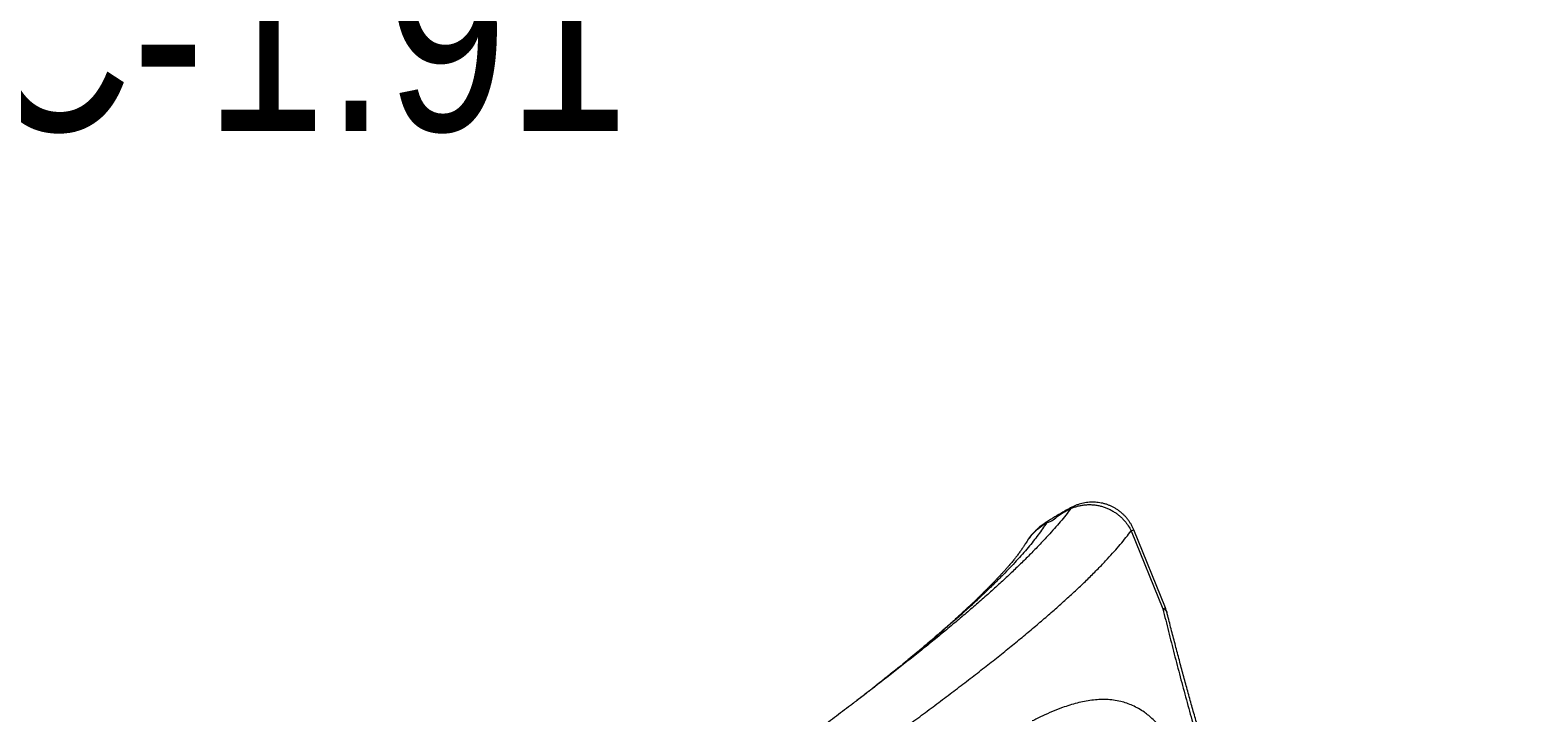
# Model space of a CAD drawing. Header units: millimetres. Extents: x 10684 to 26054, y -4768 to 6894.
# Drawn here: x 18900 to 21221, y -1891 to -840 of the extents above; entities that cross this region are included whole.
import ezdxf

# ---------------------------------------------------------------- set-up
doc = ezdxf.new("R2010")
doc.units = ezdxf.units.MM
for name, color, linetype in [('DIKOM_АРТИКУЛ', 7, 'Continuous'), ('DIKOM_ОБЪЕКТ', 7, 'Continuous'), ('DIKOM_РАЗМЕР_ОБЪЕКТА', 7, 'Continuous')]:
    doc.layers.add(name, color=color, linetype=linetype)
doc.styles.add('style1', font='arial.ttf', dxfattribs={"width": 0.8})
doc.dimstyles.new('1-50', dxfattribs={"dimtxt": 300, "dimasz": 200, "dimexe": 100, "dimexo": 0, "dimgap": 100, "dimtad": 1, "dimtxsty": 'style1', "dimcen": 200, "dimclrd": 7, "dimclre": 7, "dimclrt": 7, "dimadec": 1, "dimazin": 2, "dimtfac": 1, "dimtmove": 0, "dimatfit": 2, "dimfxl": 0, "dimlwd": 25, "dimlwe": 18, "dimarcsym": 0})

# ---------------------------------------------------------------- blocks, each defined once
blk = doc.blocks.new('*D12')
at = {"layer": 'Defpoints', "color": 0, "transparency": 16777216}
for p in [(20201, 3555.9), (18130.6, -3300.3), (24750.1, -3300.3)]:
    blk.add_point(p, dxfattribs=at)
at = {"layer": 'DIKOM_РАЗМЕР_ОБЪЕКТА', "color": 7, "lineweight": 18, "transparency": 16777216}
for p, q in [((20201, 3555.9), (24850.1, 3555.9)), ((18130.6, -3300.3), (24850.1, -3300.3))]:
    blk.add_line(p, q, dxfattribs=at)
at = {"layer": 'DIKOM_РАЗМЕР_ОБЪЕКТА', "color": 7, "lineweight": 25, "transparency": 16777216}
blk.add_line((24750.1, 3355.9), (24750.1, -3100.3), dxfattribs=at)
at = {"layer": 'DIKOM_РАЗМЕР_ОБЪЕКТА', "color": 7, "transparency": 16777216}
for points in [[(24716.8, 3355.9), (24783.5, 3355.9), (24750.1, 3555.9)], [(24716.8, -3100.3), (24783.5, -3100.3), (24750.1, -3300.3)]]:
    blk.add_solid(points, dxfattribs=at)
at = {"layer": 'DIKOM_РАЗМЕР_ОБЪЕКТА', "color": 7, "transparency": 16777216, "insert": (24496.9, 958.9), "char_height": 300, "attachment_point": 5, "rotation": 90, "style": 'style1'}
blk.add_mtext('6850', dxfattribs=at)

msp = doc.modelspace()

# ---------------------------------------------------------------- linework, layer by layer
at = {"layer": 'DIKOM_ОБЪЕКТ', "color": 7, "linetype": 'Continuous', "lineweight": 15}
for p, q in [((20465.18, -1598.135), (20465.215, -1598.113)), ((20436.484, -1624.426), (20435.931, -1625.256)), ((20435.954, -1625.271), (20436.208, -1624.867)), ((20595.31, -1610.885), (20644.006, -1731.01)), ((20647.962, -1729.53), (20599.266, -1609.405))]:
    msp.add_line(p, q, dxfattribs=at)
at = {"layer": 'DIKOM_ОБЪЕКТ', "color": 7, "linetype": 'Continuous', "lineweight": 15, "flags": 128}
for points in [[(20436.208, -1624.867), (20437.064, -1623.503), (20441.599, -1617.578), (20446.675, -1612.072), (20450.879, -1608.175), (20455.342, -1604.565), (20460.135, -1601.209), (20465.162, -1598.191), (20465.162, -1598.191), (20465.162, -1598.191)], [(20644.006, -1731.01), (20645.849, -1731.735), (20647.381, -1732.577), (20648.59, -1733.529), (20649.47, -1734.586), (20650.012, -1735.739), (20650.077, -1735.967)]]:
    msp.add_lwpolyline(points, dxfattribs=at)
at = {"layer": 'DIKOM_ОБЪЕКТ', "color": 7, "linetype": 'Continuous', "lineweight": 15}
for centre, radius, start, end in [((20504.1, -1575.305), 2.383, 182.771164, 213.578293), ((20616.398, -1661.234), 54.586, 108.290693, 112.726025), ((20665.1, -1781.376), 54.605, 108.291431, 112.725288), ((20601.625, -1748.314), 50, 14.3033, 22.066548)]:
    msp.add_arc(centre, radius, start, end, dxfattribs=at)
for points, knots in [([(20502.115, -1576.623), (20499.583, -1579.918), (20494.518, -1586.508), (20486.044, -1596.752), (20476.977, -1607.241), (20466.679, -1618.688), (20455.142, -1631.069), (20442.222, -1644.437), (20428.585, -1658.07), (20414.222, -1671.974), (20398.966, -1686.296), (20382.813, -1701.039), (20365.8, -1716.185), (20348.087, -1731.599), (20329.71, -1747.26), (20310.893, -1762.994), (20291.671, -1778.787), (20272.089, -1794.626), (20251.971, -1810.671), (20231.363, -1826.904), (20210.055, -1843.487), (20192.999, -1856.664), (20182.836, -1864.421), (20180.22, -1866.418)], [0, 0, 0, 0, 0.04178841, 0.0835774, 0.12552307, 0.16747046, 0.21793448, 0.26843725, 0.31894594, 0.36943434, 0.4198861, 0.47172221, 0.52360285, 0.57549808, 0.62737794, 0.679213, 0.72942576, 0.77968, 0.82994785, 0.8802009, 0.93041322, 0.98208582, 1, 1, 1, 1]), ([(20501.748, -1575.473), (20498.81, -1577.096), (20491.816, -1580.96), (20480.545, -1587.581), (20471.184, -1593.206), (20465.849, -1596.533), (20464.826, -1597.171)], [0, 0, 0, 0, 0.23511655, 0.55963821, 0.9154828, 1, 1, 1, 1]), ([(20465.215, -1598.113), (20465.215, -1598.113), (20472.278, -1597.23), (20482.976, -1585.711), (20495.733, -1579.654), (20502.115, -1576.623)], [0, 0, 0, 0, 0.000011245, 0.499747575, 1, 1, 1, 1]), ([(20599.262, -1609.413), (20599.24, -1609.352), (20598.679, -1607.818), (20597.291, -1604.918), (20595.096, -1600.733), (20592.573, -1596.707), (20589.79, -1592.865), (20586.777, -1589.266), (20583.554, -1585.911), (20580.117, -1582.785), (20576.445, -1579.878), (20572.588, -1577.237), (20568.601, -1574.896), (20564.504, -1572.847), (20560.275, -1571.075), (20555.893, -1569.576), (20551.399, -1568.372), (20546.869, -1567.486), (20542.326, -1566.91), (20537.767, -1566.633), (20533.153, -1566.656), (20528.503, -1566.987), (20523.885, -1567.628), (20519.336, -1568.57), (20514.873, -1569.803), (20510.463, -1571.323), (20506.132, -1573.175), (20503.209, -1574.557), (20501.78, -1575.393), (20501.719, -1575.428)], [0, 0, 0, 0, 0.00167081, 0.04196345, 0.08238402, 0.12306275, 0.16389221, 0.20416217, 0.243546, 0.28332548, 0.32342927, 0.36375991, 0.40330905, 0.44211893, 0.48136037, 0.5210079, 0.56100108, 0.60079465, 0.63950687, 0.67856247, 0.71804886, 0.75795417, 0.79823466, 0.8377322, 0.87720803, 0.91712033, 0.95745938, 0.99820371, 1, 1, 1, 1]), ([(20502.115, -1576.623), (20503.825, -1575.883), (20507.245, -1574.403), (20512.672, -1572.713), (20518.29, -1571.442), (20524.102, -1570.648), (20530.008, -1570.35), (20536.03, -1570.557), (20542.102, -1571.294), (20547.993, -1572.533), (20553.6, -1574.207), (20558.949, -1576.271), (20564.177, -1578.782), (20569.074, -1581.635), (20573.582, -1584.746), (20577.737, -1588.078), (20581.668, -1591.732), (20586.165, -1596.593), (20590.988, -1602.868), (20593.861, -1608.197), (20595.31, -1610.885)], [0, 0, 0, 0, 0.05254615, 0.105091, 0.15914791, 0.21320509, 0.26778164, 0.32235388, 0.37866285, 0.43497373, 0.48621131, 0.53744799, 0.59013755, 0.64282867, 0.69031862, 0.73780825, 0.78644537, 0.83508804, 0.91682433, 1, 1, 1, 1]), ([(20465.162, -1598.191), (20463.013, -1601.309), (20458.719, -1607.541), (20451.895, -1617.029), (20444.588, -1626.684), (20436.636, -1636.564), (20427.833, -1646.733), (20418.319, -1657.141), (20408.38, -1667.703), (20397.096, -1679.341), (20384.343, -1692.097), (20369.975, -1706.019), (20354.944, -1720.16), (20339.258, -1734.514), (20322.321, -1749.633), (20304.085, -1765.536), (20284.507, -1782.239), (20264.278, -1799.149), (20243.458, -1816.24), (20222.013, -1833.523), (20206.649, -1845.785), (20198.297, -1852.344), (20197.439, -1853.018)], [0, 0, 0, 0, 0.04437484, 0.08867999, 0.13289671, 0.17703336, 0.22113513, 0.265234, 0.30930487, 0.35333319, 0.40860685, 0.46377859, 0.5188323, 0.57375843, 0.62857237, 0.6896441, 0.75060643, 0.81144115, 0.87212808, 0.93265927, 0.99308143, 1, 1, 1, 1]), ([(20464.603, -1597.217), (20464.574, -1597.234), (20463.01, -1598.208), (20460.026, -1600.274), (20455.755, -1603.476), (20451.744, -1606.849), (20447.994, -1610.361), (20444.379, -1614.13), (20441.005, -1618.138), (20438.631, -1621.188), (20437.51, -1622.885), (20437.342, -1623.14)], [0, 0, 0, 0, 0.00265587, 0.14596704, 0.28733206, 0.42543345, 0.56089864, 0.69421644, 0.83886503, 0.97586148, 1, 1, 1, 1]), ([(20465.18, -1598.135), (20465.03, -1597.826), (20464.751, -1597.248), (20464.782, -1597.164), (20464.796, -1597.125)], [0, 0, 0, 0, 0.53509902, 1, 1, 1, 1]), ([(20465.162, -1598.191), (20465.172, -1598.173), (20465.185, -1598.15), (20465.181, -1598.138), (20465.18, -1598.135)], [0, 0, 0, 0, 0.77862095, 1, 1, 1, 1]), ([(20159.526, -1976.668), (20167.939, -1970.683), (20184.774, -1958.709), (20209.525, -1940.888), (20233.881, -1923.196), (20257.771, -1905.674), (20281.404, -1888.177), (20304.742, -1870.726), (20327.737, -1853.323), (20350.135, -1836.146), (20371.889, -1819.215), (20392.767, -1802.694), (20412.764, -1786.582), (20431.892, -1770.875), (20450.313, -1755.431), (20467.991, -1740.267), (20485.065, -1725.251), (20501.486, -1710.399), (20517.217, -1695.726), (20532.075, -1681.376), (20546.029, -1667.363), (20558.313, -1654.469), (20569.089, -1642.63), (20578.518, -1631.791), (20587.338, -1621.175), (20592.653, -1614.315), (20595.31, -1610.885)], [0, 0, 0, 0, 0.04213585, 0.08430722, 0.12649015, 0.16866141, 0.21079731, 0.2541655, 0.29757132, 0.34099037, 0.3843967, 0.42776452, 0.46992487, 0.51212034, 0.55432775, 0.59652309, 0.63868369, 0.68206939, 0.72549339, 0.76892986, 0.81235377, 0.85573969, 0.89174674, 0.92775375, 0.96387685, 1, 1, 1, 1]), ([(20436.158, -1624.836), (20435.724, -1625.5), (20434.647, -1627.149), (20433.003, -1629.64), (20431.32, -1632.172), (20429.89, -1634.301), (20428.715, -1636.035), (20427.744, -1637.455), (20426.107, -1639.834), (20423.627, -1643.37), (20420.826, -1647.222), (20418.588, -1650.202), (20416.967, -1652.316), (20415.28, -1654.474), (20413.394, -1656.831), (20411.406, -1659.25), (20409.403, -1661.627), (20407.106, -1664.297), (20404.292, -1667.501), (20400.911, -1671.284), (20397.348, -1675.209), (20393.807, -1679.054), (20390.245, -1682.872), (20386.585, -1686.743), (20383.134, -1690.347), (20379.943, -1693.645), (20376.853, -1696.808), (20373.566, -1700.141), (20370.492, -1703.228), (20367.851, -1705.857), (20365.745, -1707.943), (20363.871, -1709.788), (20361.955, -1711.666), (20359.719, -1713.847), (20357.007, -1716.477), (20353.949, -1719.42), (20350.687, -1722.536), (20347.369, -1725.682), (20343.473, -1729.349), (20339.156, -1733.376), (20334.272, -1737.888), (20329.084, -1742.637), (20323.409, -1747.779), (20317.448, -1753.127), (20311.592, -1758.332), (20305.861, -1763.382), (20299.12, -1769.274), (20291.247, -1776.09), (20284.215, -1782.107), (20279.308, -1786.276), (20276.704, -1788.482), (20274.392, -1790.434), (20272.328, -1792.173), (20270.252, -1793.918), (20267.843, -1795.939), (20264.83, -1798.459), (20261.145, -1801.53), (20256.773, -1805.158), (20251.701, -1809.348), (20245.909, -1814.107), (20239.379, -1819.442), (20232.088, -1825.36), (20224.016, -1831.872), (20215.131, -1838.99), (20206.223, -1846.085), (20200.208, -1850.837), (20197.483, -1852.99)], [0, 0, 0, 0, 0.01028801, 0.0255376, 0.03883473, 0.04999329, 0.05926774, 0.06668328, 0.07355025, 0.09967412, 0.12806143, 0.14211009, 0.15290437, 0.16587055, 0.18157069, 0.1954504, 0.2085916, 0.22207135, 0.2390955, 0.25806326, 0.27817923, 0.29587986, 0.31313376, 0.3321428, 0.35003592, 0.36302636, 0.37738618, 0.3931313, 0.40808115, 0.41878903, 0.42815394, 0.43571861, 0.44314541, 0.45284101, 0.46427808, 0.47741772, 0.49099772, 0.50442716, 0.51770504, 0.53766951, 0.55530525, 0.57424893, 0.59670024, 0.61869563, 0.63960285, 0.65977345, 0.67944931, 0.70999805, 0.74050923, 0.75003127, 0.75860242, 0.76615284, 0.77268292, 0.77873779, 0.78631553, 0.79596911, 0.80769952, 0.82150817, 0.8373956, 0.85536269, 0.87540974, 0.8975383, 0.92175277, 0.94805844, 0.97646356, 1, 1, 1, 1]), ([(20644.006, -1731.01), (20646.875, -1742.571), (20652.614, -1765.694), (20661.498, -1800.589), (20670.633, -1835.659), (20680.072, -1870.902), (20689.836, -1906.291), (20699.952, -1941.803), (20710.451, -1977.415), (20721.352, -2013.104), (20732.659, -2048.798), (20744.389, -2084.469), (20756.562, -2120.095), (20769.179, -2155.652), (20782.244, -2191.111), (20795.932, -2226.897), (20810.268, -2262.982), (20825.261, -2299.339), (20840.714, -2335.487), (20857.363, -2373.097), (20875.275, -2412.109), (20894.487, -2452.463), (20914.176, -2492.456), (20934.287, -2532.056), (20954.903, -2571.492), (20975.988, -2610.75), (20997.483, -2649.842), (21019.196, -2688.517), (21041.052, -2726.808), (21055.683, -2751.999), (21062.997, -2764.591)], [0, 0, 0, 0, 0.03297273, 0.065948656, 0.098920916, 0.132020042, 0.165122891, 0.198221582, 0.231441346, 0.264670027, 0.297898149, 0.331117026, 0.364341975, 0.397576797, 0.430811452, 0.464035792, 0.498545466, 0.533066892, 0.567588591, 0.602098584, 0.641501354, 0.680927548, 0.720363124, 0.759792277, 0.79919757, 0.83934347, 0.879508176, 0.919681687, 0.959850779, 1, 1, 1, 1]), ([(21064.002, -2757.033), (21063.372, -2755.935), (21058.711, -2747.817), (21050.085, -2732.672), (21038.191, -2711.687), (21026.452, -2690.793), (21014.855, -2669.97), (21003.386, -2649.173), (20992.072, -2628.444), (20980.914, -2607.774), (20969.916, -2587.159), (20959.078, -2566.593), (20948.405, -2546.073), (20937.897, -2525.594), (20927.557, -2505.15), (20917.385, -2484.738), (20907.384, -2464.351), (20897.553, -2443.986), (20887.895, -2423.636), (20878.422, -2403.325), (20869.12, -2383.021), (20859.974, -2362.693), (20850.961, -2342.295), (20842.095, -2321.849), (20833.391, -2301.389), (20824.862, -2280.944), (20816.509, -2260.515), (20808.31, -2240.046), (20800.244, -2219.498), (20792.305, -2198.849), (20784.502, -2178.127), (20776.834, -2157.33), (20769.298, -2136.456), (20761.894, -2115.502), (20754.645, -2094.538), (20747.543, -2073.535), (20740.565, -2052.449), (20733.672, -2031.17), (20726.856, -2009.691), (20720.122, -1988.025), (20713.47, -1966.188), (20706.902, -1944.196), (20700.419, -1922.069), (20694.023, -1899.825), (20687.716, -1877.484), (20681.5, -1855.069), (20675.375, -1832.602), (20669.342, -1810.104), (20663.371, -1787.481), (20657.425, -1764.638), (20652.984, -1747.423), (20650.546, -1737.847), (20650.068, -1735.969)], [0, 0, 0, 0, 0.00353894, 0.02615608, 0.04846274, 0.0704555, 0.09239446, 0.11413181, 0.13568844, 0.15707062, 0.17828528, 0.19933974, 0.22024117, 0.24099706, 0.2616152, 0.28210351, 0.30246946, 0.32272138, 0.34286729, 0.36291633, 0.38279172, 0.40266882, 0.42255393, 0.4424126, 0.46221828, 0.48194581, 0.50157212, 0.52115259, 0.5408336, 0.56053668, 0.58026851, 0.60003513, 0.61984285, 0.63969789, 0.65960487, 0.67937337, 0.69927938, 0.71937968, 0.73966657, 0.76013169, 0.78076541, 0.80155728, 0.82249543, 0.84356723, 0.86475852, 0.88605427, 0.90743838, 0.9288935, 0.95041377, 0.97229927, 0.99456821, 1, 1, 1, 1]), ([(20197.504, -1852.973), (20197.504, -1852.972), (20197.504, -1852.969), (20196.925, -1853.424), (20195.589, -1854.474), (20194.001, -1855.717), (20191.544, -1857.639), (20188.39, -1860.096), (20184.671, -1862.98), (20181.18, -1865.676), (20177.742, -1868.32), (20174.559, -1870.759), (20172.419, -1872.392), (20171.402, -1873.167)], [0, 0, 0, 0, 0.03074432, 0.06602654, 0.11941245, 0.17224621, 0.25416692, 0.396958, 0.52625796, 0.66329135, 0.77686961, 0.89402473, 1, 1, 1, 1]), ([(20164.462, -1878.454), (20163.893, -1878.888), (20159.302, -1882.385), (20150.555, -1888.994), (20138.22, -1898.283), (20126.192, -1907.293), (20114.265, -1916.159), (20104.378, -1923.469), (20098.209, -1928.014), (20096.096, -1929.57)], [0, 0, 0, 0, 0.02580979, 0.20813911, 0.39068635, 0.57329757, 0.73644374, 0.90975385, 1, 1, 1, 1]), ([(20180.22, -1866.418), (20175.336, -1870.167), (20170.099, -1874.186), (20164.717, -1878.259), (20164.354, -1878.533)], [0, 0, 0, 0, 0.93262346, 1, 1, 1, 1]), ([(20665.428, -1954.23), (20664.565, -1952.357), (20662.26, -1947.353), (20658.121, -1939.462), (20652.952, -1930.736), (20647.419, -1922.49), (20641.546, -1914.765), (20635.359, -1907.646), (20628.905, -1901.141), (20622.276, -1895.306), (20614.832, -1889.636), (20606.552, -1884.389), (20597.45, -1879.775), (20588.278, -1876.171), (20578.434, -1873.325), (20567.92, -1871.386), (20556.749, -1870.457), (20545.581, -1870.545), (20534.38, -1871.541), (20523.136, -1873.351), (20511.846, -1875.909), (20500.549, -1879.136), (20487.877, -1883.416), (20473.801, -1888.944), (20458.309, -1895.83), (20447.913, -1901.039), (20442.716, -1903.643)], [0, 0, 0, 0, 0.01778118, 0.04749564, 0.07735114, 0.10721286, 0.136937, 0.16718841, 0.19755305, 0.22794144, 0.25822606, 0.29774446, 0.33739645, 0.37709544, 0.41667747, 0.46450301, 0.51242742, 0.56038965, 0.60826588, 0.65668192, 0.70514094, 0.75361404, 0.8020488, 0.86801811, 0.93401912, 1, 1, 1, 1])]:
    msp.add_open_spline(points, degree=3, knots=knots, dxfattribs=at)

# ---------------------------------------------------------------- texts
at = {"layer": 'DIKOM_АРТИКУЛ', "insert": (18378.24, -694.92), "char_height": 300, "width": 1667.53662, "attachment_point": 1, "style": 'style1'}
msp.add_mtext('ИКС-1.91', dxfattribs=at)

# ---------------------------------------------------------------- dimensions: what is measured, and where the dimension line sits
at = {"layer": 'DIKOM_РАЗМЕР_ОБЪЕКТА'}
dim = msp.add_linear_dim(base=(24750.121, -3300.313), p1=(20201.023, 3555.882), p2=(18130.618, -3300.313), angle=90, text='6850', dimstyle='1-50', dxfattribs=at)
dim.commit()
dim.dimension.update_dxf_attribs({"geometry": '*D12', "text_midpoint": (24750.121, 958.916), "dimtype": 160})

doc.saveas('drawing.dxf')
